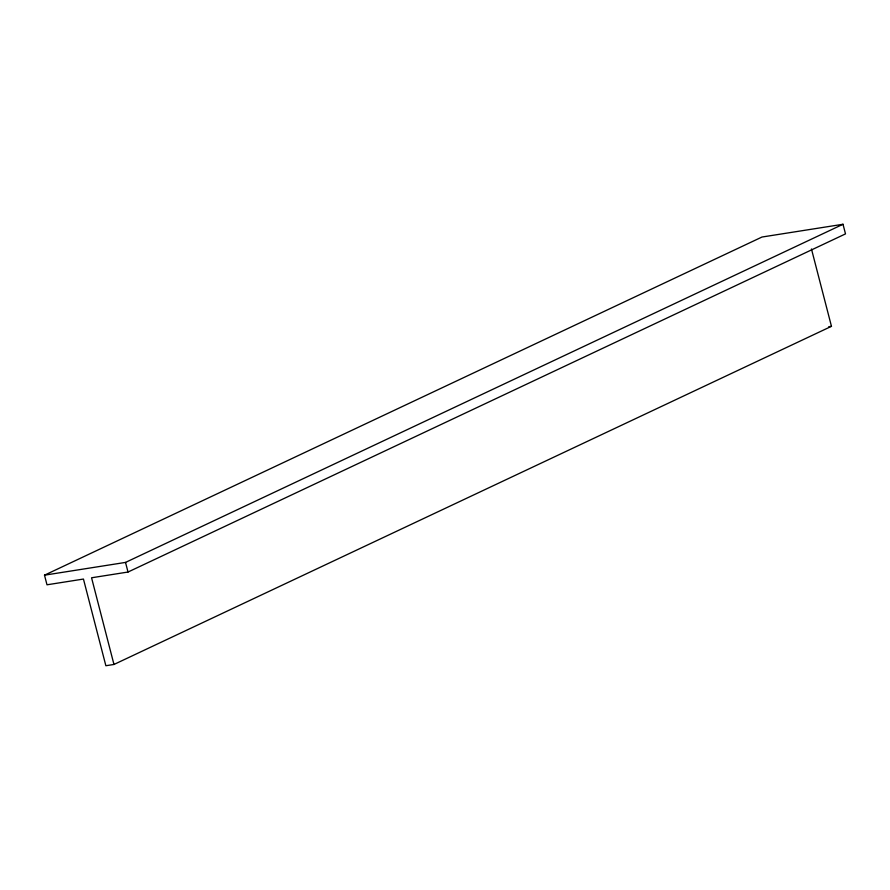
<?xml version="1.0" encoding="UTF-8"?>
<svg xmlns="http://www.w3.org/2000/svg" width="890" height="890" viewBox="0 0 890 890"><rect width="100%" height="100%" fill="white"/><g stroke="black" fill="none" stroke-linecap="round" stroke-linejoin="round"><path stroke-width="1.33" d="M44.5 575.174L761.985 237.029L843.008 224.269L845.5 233.892L128.015 572.036L91.559 577.777L113.965 664.463L105.865 665.731L83.449 579.056L46.992 584.797L44.5 575.174L125.523 562.413L843.008 224.269M113.965 664.463L831.46 326.319L811.457 248.978M828.757 326.741L831.46 326.319M125.523 562.413L128.015 572.036"/></g></svg>
